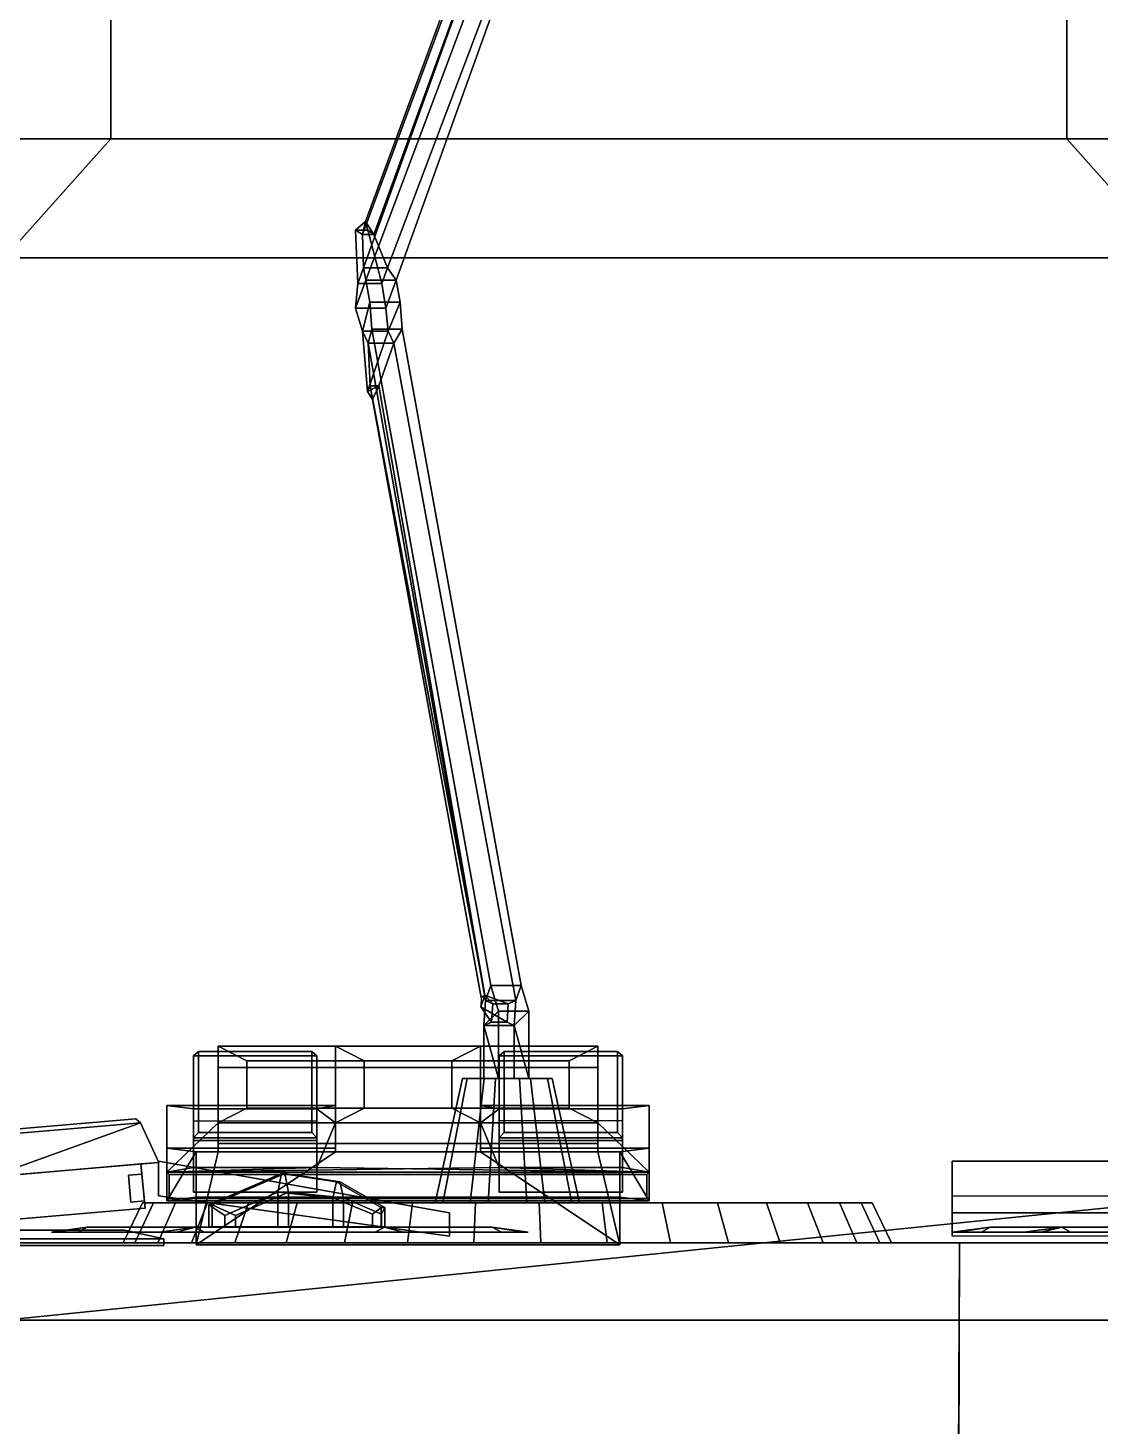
# Model space of a CAD drawing. Extents: x -252 to 252, y 0 to 101.
# Drawn here: x -129.65 to -110.75, y 34.55 to 59.2 of the extents above; entities that cross this region are included whole.
import ezdxf

# ---------------------------------------------------------------- set-up
doc = ezdxf.new("R2010")
doc.units = 0

msp = doc.modelspace()

# ---------------------------------------------------------------- linework, layer by layer
for points in [[(-91.667435, 93.664322, 218.68718), (-91.667191, -0.000022, 218.687424), (-185.538284, 0, 218.687424), (-185.538101, 93.664322, 218.68718)], [(-128.196243, 73.883644, 200.323898), (-130.069534, 73.883644, 200.323898), (-130.069534, 57.246414, 200.323898), (-128.196243, 57.246414, 200.323898)], [(-128.196243, 57.246407, 209.4655), (-128.196243, 73.883636, 209.4655), (-128.196243, 73.883644, 200.323898), (-128.196243, 57.246414, 200.323898)], [(-111.336868, 73.883636, 209.465744), (-128.196243, 73.883636, 209.4655), (-128.196243, 57.246407, 209.4655), (-111.336868, 57.246407, 209.4655)], [(-111.336868, 73.883636, 209.465744), (-111.336868, 57.246407, 209.4655), (-111.336624, 57.246414, 200.323898), (-111.336624, 73.883644, 200.323898)], [(-111.336624, 57.246414, 200.323898), (-109.463577, 57.246414, 200.323898), (-109.463577, 73.883644, 200.323898), (-111.336624, 73.883644, 200.323898)], [(-121.324356, 62.233093, -202.936569), (-121.369492, 62.000816, -202.783218), (-123.757736, 55.562237, -211.609879), (-123.701309, 55.787048, -211.80751)], [(-121.20903, 62.000816, -202.826248), (-121.324356, 62.233093, -202.936569), (-123.701309, 55.787048, -211.80751), (-123.554123, 55.562237, -211.664383)], [(-121.369492, 62.000816, -202.783218), (-121.20903, 62.000816, -202.826248), (-123.554123, 55.562237, -211.664383), (-123.757736, 55.562237, -211.609879)], [(-121.466476, 61.266808, -202.397202), (-121.211899, 61.375038, -201.661026), (-123.694962, 54.753464, -210.714157), (-123.737534, 54.972626, -211.094711)], [(-120.931564, 61.266808, -202.540512), (-121.466476, 61.266808, -202.397202), (-123.737534, 54.972626, -211.094711), (-123.313431, 54.972626, -211.208359)], [(-121.211899, 61.375038, -201.661026), (-120.78389, 61.375038, -201.775772), (-123.160049, 54.753464, -210.857437), (-123.694962, 54.753464, -210.714157)], [(-120.78389, 61.375038, -201.775772), (-120.931564, 61.266808, -202.540512), (-123.313431, 54.972626, -211.208359), (-123.160049, 54.753464, -210.857437)], [(-130.069534, 57.246414, 200.323898), (-130.069534, 55.146149, 200.323898), (-128.196243, 57.246414, 200.323898)], [(-111.336624, 57.246414, 200.323898), (-128.196243, 57.246414, 200.323898), (-130.069534, 55.146149, 200.323898), (-109.463577, 55.150764, 200.323898)], [(-111.336868, 57.246407, 209.4655), (-128.196243, 57.246407, 209.4655), (-128.196243, 57.246414, 200.323898), (-111.336624, 57.246414, 200.323898)], [(-109.463577, 57.246414, 200.323898), (-111.336624, 57.246414, 200.323898), (-109.463577, 55.150764, 200.323898)], [(-123.877548, 55.638691, -212.03566), (-123.662674, 55.638691, -212.093216), (-123.701309, 55.787048, -211.80751)], [(-123.701309, 55.787048, -211.80751), (-123.757736, 55.562237, -211.609879), (-123.877548, 55.638691, -212.03566)], [(-123.701309, 55.787048, -211.80751), (-123.662674, 55.638691, -212.093216), (-123.554123, 55.562237, -211.664383)], [(-123.662674, 55.638691, -212.093216), (-123.877548, 55.638691, -212.03566), (-123.839981, 54.695644, -211.476852), (-123.415878, 54.695644, -211.5905)], [(-123.877548, 55.638691, -212.03566), (-123.757736, 55.562237, -211.609879), (-123.737534, 54.972626, -211.094711), (-123.839981, 54.695644, -211.476852)], [(-123.757736, 55.562237, -211.609879), (-123.554123, 55.562237, -211.664383), (-123.313431, 54.972626, -211.208359), (-123.737534, 54.972626, -211.094711)], [(-123.554123, 55.562237, -211.664383), (-123.662674, 55.638691, -212.093216), (-123.415878, 54.695644, -211.5905), (-123.313431, 54.972626, -211.208359)], [(-109.463577, 55.150764, 200.323898), (-130.069534, 55.146149, 200.323898), (-130.069534, 36.417885, 200.323898), (-109.463577, 38.513527, 200.323898)], [(-123.839981, 54.695644, -211.476852), (-123.737534, 54.972626, -211.094711), (-123.694962, 54.753464, -210.714157), (-123.876572, 54.26223, -211.39183)], [(-123.313431, 54.972626, -211.208359), (-123.415878, 54.695644, -211.5905), (-123.34166, 54.26223, -211.535141), (-123.160049, 54.753464, -210.857437)], [(-123.876572, 54.26223, -211.39183), (-123.694962, 54.753464, -210.714157), (-123.624832, 54.366302, -210.452347), (-123.757034, 53.855888, -211.106308)], [(-123.694962, 54.753464, -210.714157), (-123.160049, 54.753464, -210.857437), (-123.08992, 54.366302, -210.595627), (-123.624832, 54.366302, -210.452347)], [(-123.160049, 54.753464, -210.857437), (-123.34166, 54.26223, -211.535141), (-123.302353, 53.855888, -211.228134), (-123.08992, 54.366302, -210.595627)], [(-123.415878, 54.695644, -211.5905), (-123.839981, 54.695644, -211.476852), (-123.876572, 54.26223, -211.39183), (-123.34166, 54.26223, -211.535141)], [(-123.34166, 54.26223, -211.535141), (-123.876572, 54.26223, -211.39183), (-123.757034, 53.855888, -211.106308), (-123.302353, 53.855888, -211.228134)], [(-123.757034, 53.855888, -211.106308), (-123.624832, 54.366302, -210.452347), (-123.588211, 53.889893, -210.31572), (-123.655075, 53.644455, -210.725937)], [(-123.624832, 54.366302, -210.452347), (-123.08992, 54.366302, -210.595627), (-123.053329, 53.889893, -210.459), (-123.588211, 53.889893, -210.31572)], [(-123.08992, 54.366302, -210.595627), (-123.302353, 53.855888, -211.228134), (-123.200394, 53.644455, -210.847763), (-123.053329, 53.889893, -210.459)], [(-123.666122, 52.788963, -211.676163), (-123.302353, 53.855888, -211.228134), (-123.757034, 53.855888, -211.106308)], [(-123.619949, 52.892715, -211.198593), (-123.666122, 52.788963, -211.676163), (-123.757034, 53.855888, -211.106308), (-123.655075, 53.644455, -210.725937)], [(-123.666122, 52.788963, -211.676163), (-123.466995, 52.892715, -211.239609), (-123.200394, 53.644455, -210.847763), (-123.302353, 53.855888, -211.228134)], [(-123.655075, 53.644455, -210.725937), (-123.588211, 53.889893, -210.31572), (-121.490616, 42.315784, -202.487534), (-121.588486, 42.05117, -202.852615)], [(-123.588211, 53.889893, -210.31572), (-123.053329, 53.889893, -210.459), (-120.955734, 42.315784, -202.630814), (-121.490616, 42.315784, -202.487534)], [(-123.053329, 53.889893, -210.459), (-123.200394, 53.644455, -210.847763), (-121.053574, 42.05117, -202.995895), (-120.955734, 42.315784, -202.630814)], [(-123.200394, 53.644455, -210.847763), (-123.655075, 53.644455, -210.725937), (-121.588486, 42.05117, -202.852615), (-121.053574, 42.05117, -202.995895)], [(-123.466995, 52.892715, -211.239609), (-123.619949, 52.892715, -211.198593), (-123.655075, 53.644455, -210.725937), (-123.200394, 53.644455, -210.847763)], [(-123.57756, 52.648071, -211.345627), (-123.666122, 52.788963, -211.676163), (-123.619949, 52.892715, -211.198593)], [(-123.57756, 52.648071, -211.345627), (-123.466995, 52.892715, -211.239609), (-123.666122, 52.788963, -211.676163)], [(-123.57756, 52.648071, -211.345627), (-123.466995, 52.892715, -211.239609), (-123.619949, 52.892715, -211.198593)], [(-123.619949, 52.892715, -211.198593), (-123.466995, 52.892715, -211.239609), (-121.599289, 42.147469, -203.963638)], [(-123.57756, 52.648071, -211.345627), (-123.619949, 52.892715, -211.198593), (-121.599289, 42.147469, -203.963638), (-121.66127, 42.104816, -204.194199)], [(-123.466995, 52.892715, -211.239609), (-123.57756, 52.648071, -211.345627), (-121.66127, 42.104816, -204.194199), (-121.599289, 42.147469, -203.963638)], [(-121.356033, 41.863861, -201.985245), (-121.6129, 41.616184, -202.94368), (-121.588486, 42.05117, -202.852615), (-121.490616, 42.315784, -202.487534)], [(-121.490616, 42.315784, -202.487534), (-120.955734, 42.315784, -202.630814), (-120.821152, 41.863861, -202.128525), (-121.356033, 41.863861, -201.985245)], [(-120.955734, 42.315784, -202.630814), (-121.053574, 42.05117, -202.995895), (-121.077988, 41.616184, -203.08696), (-120.821152, 41.863861, -202.128525)], [(-121.666153, 41.941757, -204.212204), (-121.599289, 42.147469, -203.963638), (-121.459732, 41.996796, -202.899307), (-121.478043, 41.670555, -202.967606)], [(-121.599289, 42.147469, -203.963638), (-121.666153, 41.941757, -204.212204), (-121.206589, 41.670555, -203.040329), (-121.188278, 41.996796, -202.972031)], [(-121.66127, 42.104816, -204.194199), (-121.666153, 41.941757, -204.212204), (-121.599289, 42.147469, -203.963638)], [(-121.666153, 41.941757, -204.212204), (-121.478043, 41.670555, -202.967606), (-121.206589, 41.670555, -203.040329)], [(-121.478043, 41.670555, -202.967606), (-121.459732, 41.996796, -202.899307), (-121.588486, 42.05117, -202.852615), (-121.6129, 41.616184, -202.94368)], [(-121.599289, 42.147469, -203.963638), (-121.188278, 41.996796, -202.972031), (-121.459732, 41.996796, -202.899307)], [(-121.459732, 41.996796, -202.899307), (-121.188278, 41.996796, -202.972031), (-121.053574, 42.05117, -202.995895), (-121.588486, 42.05117, -202.852615)], [(-121.188278, 41.996796, -202.972031), (-121.206589, 41.670555, -203.040329), (-121.077988, 41.616184, -203.08696), (-121.053574, 42.05117, -202.995895)], [(-121.356033, 40.676201, -201.985245), (-121.6129, 41.616184, -202.94368), (-121.356033, 41.863861, -201.985245)], [(-121.206589, 41.670555, -203.040329), (-121.478043, 41.670555, -202.967606), (-121.6129, 41.616184, -202.94368), (-121.077988, 41.616184, -203.08696)], [(-120.821152, 41.863861, -202.128525), (-120.821152, 40.676201, -202.128525), (-121.356033, 40.676201, -201.985245), (-121.356033, 41.863861, -201.985245)], [(-121.077988, 41.616184, -203.08696), (-120.821152, 40.676201, -202.128525), (-120.821152, 41.863861, -202.128525)], [(-121.077988, 41.616184, -203.08696), (-121.6129, 41.616184, -202.94368), (-121.6129, 40.676201, -202.94368), (-121.077988, 40.676201, -203.08696)], [(-121.6129, 40.676201, -202.94368), (-121.6129, 41.616184, -202.94368), (-121.356033, 40.676201, -201.985245)], [(-121.077988, 41.616184, -203.08696), (-121.077988, 40.676201, -203.08696), (-120.821152, 40.676201, -202.128525)], [(-126.29924, 39.531193, -14.990067), (-126.29924, 39.897346, -15.173553), (-126.29924, 41.246307, -12.902435), (-126.29924, 40.875458, -12.69278)], [(-125.793533, 40.988064, -13.337212), (-122.181198, 40.988064, -13.337212), (-121.675522, 41.246307, -12.902435), (-126.29924, 41.246307, -12.902435)], [(-126.29924, 41.246307, -12.902435), (-121.675522, 41.246307, -12.902435), (-121.675522, 40.875458, -12.69278), (-126.29924, 40.875458, -12.69278)], [(-125.793533, 40.15559, -14.738762), (-125.793533, 40.988064, -13.337212), (-126.29924, 41.246307, -12.902435), (-126.29924, 39.897346, -15.173553)], [(-124.231522, 41.246307, 81.434235), (-124.231522, 39.897346, 83.705353), (-124.231522, 39.531193, 83.521866), (-124.231522, 40.875458, 81.224579)], [(-120.11348, 40.988064, 81.869011), (-123.725845, 40.988064, 81.869011), (-124.231522, 41.246307, 81.434235), (-119.607803, 41.246307, 81.434235)], [(-119.607803, 41.246307, 81.434235), (-124.231522, 41.246307, 81.434235), (-124.231522, 40.875458, 81.224579), (-119.607803, 40.875458, 81.224579)], [(-123.725845, 40.988064, 81.869011), (-123.725845, 40.15559, 83.270561), (-124.231522, 39.897346, 83.705353), (-124.231522, 41.246307, 81.434235)], [(-122.181198, 40.988064, -13.337212), (-122.181198, 40.15559, -14.738762), (-121.675522, 39.897346, -15.173553), (-121.675522, 41.246307, -12.902435)], [(-121.675522, 41.246307, -12.902435), (-121.675522, 39.897346, -15.173553), (-121.675522, 39.531193, -14.990067), (-121.675522, 40.875458, -12.69278)], [(-120.11348, 40.15559, 83.270561), (-120.11348, 40.988064, 81.869011), (-119.607803, 41.246307, 81.434235), (-119.607803, 39.897346, 83.705353)], [(-119.607803, 39.531193, 83.521866), (-119.607803, 39.897346, 83.705353), (-119.607803, 41.246307, 81.434235), (-119.607803, 40.875458, 81.224579)], [(-124.649796, 41.157482, 81.824051), (-126.64592, 41.157482, 81.824051), (-126.735092, 41.077869, 81.72625), (-124.560623, 41.077869, 81.726257)], [(-126.64592, 41.157482, 81.824051), (-126.64592, 39.727852, 90.418663), (-126.735092, 39.630058, 90.487518), (-126.735092, 41.077869, 81.72625)], [(-124.560623, 41.077869, 81.726257), (-126.735092, 41.077869, 81.72625), (-126.735092, 39.931793, 81.583908), (-124.560623, 39.931793, 81.583916)], [(-126.735092, 41.077869, 81.72625), (-126.735092, 39.630058, 90.487518), (-126.735092, 39.01939, 90.487518), (-126.735092, 39.931793, 81.583908)], [(-124.649796, 41.157482, 81.824051), (-124.649765, 39.727852, 90.418663), (-126.64592, 39.727852, 90.418663), (-126.64592, 41.157482, 81.824051)], [(-125.793533, 40.15559, -14.738762), (-122.181198, 40.15559, -14.738762), (-122.181198, 40.988064, -13.337212), (-125.793533, 40.988064, -13.337212)], [(-124.649765, 39.727852, 90.418663), (-124.649796, 41.157482, 81.824051), (-124.560623, 41.077869, 81.726257), (-124.560623, 39.630058, 90.487526)], [(-124.560623, 39.630058, 90.487526), (-124.560623, 41.077869, 81.726257), (-124.560623, 39.931793, 81.583916), (-124.560623, 39.01939, 90.487526)], [(-120.11348, 40.15559, 83.270561), (-123.725845, 40.15559, 83.270561), (-123.725845, 40.988064, 81.869011), (-120.11348, 40.988064, 81.869011)], [(-121.257248, 41.157482, -13.292252), (-119.261093, 41.157482, -13.292252), (-119.171951, 41.077869, -13.19445), (-121.34642, 41.077869, -13.194458)], [(-121.257248, 39.727852, -21.886864), (-121.257248, 41.157482, -13.292252), (-121.34642, 41.077869, -13.194458), (-121.34642, 39.630058, -21.955727)], [(-121.34642, 39.630058, -21.955727), (-121.34642, 41.077869, -13.194458), (-121.34642, 39.931793, -13.052116), (-121.34642, 39.01939, -21.955727)], [(-121.34642, 41.077869, -13.194458), (-119.171951, 41.077869, -13.19445), (-119.171951, 39.931793, -13.052109), (-121.34642, 39.931793, -13.052116)], [(-121.257248, 41.157482, -13.292252), (-121.257248, 39.727852, -21.886864), (-119.261093, 39.727852, -21.886864), (-119.261093, 41.157482, -13.292252)], [(-119.261093, 41.157482, -13.292252), (-119.261093, 39.727852, -21.886864), (-119.171951, 39.630058, -21.955719), (-119.171951, 41.077869, -13.19445)], [(-119.171951, 41.077869, -13.19445), (-119.171951, 39.630058, -21.955719), (-119.171951, 39.01939, -21.955719), (-119.171951, 39.931793, -13.052109)], [(-121.675522, 40.875458, -12.69278), (-121.675522, 39.531193, -14.990067), (-126.29924, 39.531193, -14.990067), (-126.29924, 40.875458, -12.69278)], [(-124.231522, 40.875458, 81.224579), (-124.231522, 39.531193, 83.521866), (-119.607803, 39.531193, 83.521866), (-119.607803, 40.875458, 81.224579)], [(-121.907852, 40.676201, -202.883408), (-121.989456, 40.676201, -202.26384), (-122.471512, 38.484684, -202.134659), (-122.340073, 38.484684, -203.133011)], [(-121.989456, 40.676201, -202.26384), (-121.608963, 40.676201, -201.76799), (-121.858536, 38.484684, -201.335831), (-122.471512, 38.484684, -202.134659)], [(-121.412064, 40.676201, -203.263931), (-121.907852, 40.676201, -202.883408), (-122.340073, 38.484684, -203.133011), (-121.541245, 38.484684, -203.745987)], [(-121.200729, 40.676201, -202.475204), (-121.989456, 40.676201, -202.26384), (-121.907852, 40.676201, -202.883408)], [(-121.200729, 40.676201, -202.475204), (-121.608963, 40.676201, -201.76799), (-121.989456, 40.676201, -202.26384)], [(-121.200729, 40.676201, -202.475204), (-121.907852, 40.676201, -202.883408), (-121.412064, 40.676201, -203.263931)], [(-121.608963, 40.676201, -201.76799), (-120.989365, 40.676201, -201.686478), (-120.860214, 38.484684, -201.204391), (-121.858536, 38.484684, -201.335831)], [(-120.821152, 40.676201, -202.128525), (-121.077988, 40.676201, -203.08696), (-121.6129, 40.676201, -202.94368), (-121.356033, 40.676201, -201.985245)], [(-121.200729, 40.676201, -202.475204), (-120.989365, 40.676201, -201.686478), (-121.608963, 40.676201, -201.76799)], [(-120.792374, 40.676201, -203.182327), (-121.412064, 40.676201, -203.263931), (-121.541245, 38.484684, -203.745987), (-120.542892, 38.484684, -203.614548)], [(-121.200729, 40.676201, -202.475204), (-121.412064, 40.676201, -203.263931), (-120.792374, 40.676201, -203.182327)], [(-121.200729, 40.676201, -202.475204), (-120.493484, 40.676201, -202.06691), (-120.989365, 40.676201, -201.686478)], [(-121.200729, 40.676201, -202.475204), (-120.412003, 40.676201, -202.686539), (-120.493484, 40.676201, -202.06691)], [(-121.200729, 40.676201, -202.475204), (-120.792374, 40.676201, -203.182327), (-120.412003, 40.676201, -202.686539)], [(-120.989365, 40.676201, -201.686478), (-120.493484, 40.676201, -202.06691), (-120.061356, 38.484684, -201.817368), (-120.860214, 38.484684, -201.204391)], [(-120.412003, 40.676201, -202.686539), (-120.792374, 40.676201, -203.182327), (-120.542892, 38.484684, -203.614548), (-119.929916, 38.484684, -202.81572)], [(-120.493484, 40.676201, -202.06691), (-120.412003, 40.676201, -202.686539), (-119.929916, 38.484684, -202.81572), (-120.061356, 38.484684, -201.817368)], [(-127.203995, 40.202393, -12.54969), (-127.203995, 39.447598, -12.54969), (-127.203995, 38.524258, -22.671654), (-127.203995, 39.025616, -22.671654)], [(-127.203995, 40.202393, -12.54969), (-126.29924, 40.202393, -12.549698), (-126.29924, 39.447598, -12.549698), (-127.203995, 39.447598, -12.54969)], [(-127.203995, 39.025616, -22.671654), (-126.29924, 39.897346, -15.173553), (-126.29924, 40.202393, -12.549698), (-127.203995, 40.202393, -12.54969)], [(-127.203995, 40.202393, 81.081497), (-127.203995, 39.025616, 91.203453), (-127.203995, 38.524258, 91.203453), (-127.203995, 39.447598, 81.081497)], [(-127.203995, 39.447598, 81.081497), (-124.231522, 39.447598, 81.081497), (-124.231522, 40.202393, 81.081497), (-127.203995, 40.202393, 81.081497)], [(-124.231522, 40.202393, 81.081497), (-124.560623, 40.143982, 81.583916), (-126.735092, 40.143982, 81.583908), (-127.203995, 40.202393, 81.081497)], [(-126.735092, 39.108849, 90.487518), (-127.203995, 39.025616, 91.203453), (-127.203995, 40.202393, 81.081497), (-126.735092, 40.143982, 81.583908)], [(-126.29924, 39.384384, -13.241783), (-126.29924, 39.447598, -12.549698), (-126.29924, 40.202393, -12.549698)], [(-126.29924, 39.897346, -15.173553), (-126.29924, 39.531193, -14.990067), (-126.29924, 39.384384, -13.241783), (-126.29924, 40.202393, -12.549698)], [(-124.231522, 39.897346, 83.705353), (-124.560623, 40.143982, 81.583916), (-124.231522, 40.202393, 81.081497)], [(-124.231522, 39.384384, 81.773582), (-124.231522, 40.202393, 81.081497), (-124.231522, 39.447598, 81.081497)], [(-124.231522, 39.384384, 81.773582), (-124.231522, 39.531193, 83.521866), (-124.231522, 39.897346, 83.705353), (-124.231522, 40.202393, 81.081497)], [(-118.703018, 39.447598, -12.549698), (-121.675522, 39.447598, -12.549698), (-121.675522, 40.202393, -12.549698), (-118.703018, 40.202393, -12.549698)], [(-121.675522, 39.897346, -15.173553), (-121.34642, 40.143982, -13.052116), (-121.675522, 40.202393, -12.549698)], [(-121.675522, 40.202393, -12.549698), (-121.34642, 40.143982, -13.052116), (-119.171951, 40.143982, -13.052109), (-118.703018, 40.202393, -12.549698)], [(-121.675522, 39.384384, -13.241783), (-121.675522, 40.202393, -12.549698), (-121.675522, 39.447598, -12.549698)], [(-121.675522, 39.384384, -13.241783), (-121.675522, 39.531193, -14.990067), (-121.675522, 39.897346, -15.173553), (-121.675522, 40.202393, -12.549698)], [(-118.703018, 40.202393, 81.08149), (-119.607803, 40.202393, 81.081497), (-119.607803, 39.447598, 81.081497), (-118.703018, 39.447598, 81.08149)], [(-118.703018, 39.025616, 91.203453), (-119.607803, 39.897346, 83.705353), (-119.607803, 40.202393, 81.081497), (-118.703018, 40.202393, 81.08149)], [(-119.607803, 39.384384, 81.773582), (-119.607803, 39.447598, 81.081497), (-119.607803, 40.202393, 81.081497)], [(-119.607803, 39.897346, 83.705353), (-119.607803, 39.531193, 83.521866), (-119.607803, 39.384384, 81.773582), (-119.607803, 40.202393, 81.081497)], [(-119.171951, 39.108849, -21.955719), (-118.703018, 39.025616, -22.671654), (-118.703018, 40.202393, -12.549698), (-119.171951, 40.143982, -13.052109)], [(-118.703018, 40.202393, -12.549698), (-118.703018, 39.025616, -22.671654), (-118.703018, 38.524258, -22.671654), (-118.703018, 39.447598, -12.549698)], [(-118.703018, 40.202393, 81.08149), (-118.703018, 39.447598, 81.08149), (-118.703018, 38.524258, 91.203453), (-118.703018, 39.025616, 91.203453)], [(-133.189835, 39.424355, -110.685852), (-127.668961, 39.899265, -110.685593), (-127.751144, 39.968685, -110.637573), (-133.127396, 39.508209, -110.637573)], [(-133.127396, 39.508209, -109.674118), (-127.751144, 39.968685, -109.674118), (-127.668961, 39.899265, -109.626083), (-133.189835, 39.424355, -109.625839)], [(-127.751144, 39.968685, -110.637573), (-127.751144, 39.968685, -109.674118), (-133.127396, 39.508209, -109.674118), (-133.127396, 39.508209, -110.637573)], [(-127.668961, 39.899265, -110.685593), (-127.668961, 39.899265, -109.626083), (-127.751144, 39.968685, -109.674118), (-127.751144, 39.968685, -110.637573)], [(-126.735092, 40.143982, 81.583908), (-126.735092, 39.586609, 81.583908), (-126.735092, 38.674206, 90.487518), (-126.735092, 39.108849, 90.487518)], [(-124.560623, 40.143982, 81.583916), (-124.560623, 39.586609, 81.583916), (-126.735092, 39.586609, 81.583908), (-126.735092, 40.143982, 81.583908)], [(-122.181198, 40.15559, -14.738762), (-125.793533, 40.15559, -14.738762), (-126.29924, 39.897346, -15.173553), (-121.675522, 39.897346, -15.173553)], [(-124.560623, 39.108849, 90.487526), (-124.560623, 38.674206, 90.487526), (-124.560623, 39.586609, 81.583916), (-124.560623, 40.143982, 81.583916)], [(-124.560623, 40.143982, 81.583916), (-124.231522, 39.897346, 83.705353), (-124.560623, 39.108849, 90.487526)], [(-123.725845, 40.15559, 83.270561), (-120.11348, 40.15559, 83.270561), (-119.607803, 39.897346, 83.705353), (-124.231522, 39.897346, 83.705353)], [(-121.34642, 40.143982, -13.052116), (-121.675522, 39.897346, -15.173553), (-121.34642, 39.108849, -21.955727)], [(-121.34642, 39.108849, -21.955727), (-121.34642, 38.674206, -21.955727), (-121.34642, 39.586609, -13.052116), (-121.34642, 40.143982, -13.052116)], [(-121.34642, 40.143982, -13.052116), (-121.34642, 39.586609, -13.052116), (-119.171951, 39.586609, -13.052109), (-119.171951, 40.143982, -13.052109)], [(-119.171951, 40.143982, -13.052109), (-119.171951, 39.586609, -13.052109), (-119.171951, 38.674206, -21.955719), (-119.171951, 39.108849, -21.955719)], [(-133.189835, 39.424355, -110.685852), (-131.601974, 38.667763, -110.802231), (-130.317947, 38.94416, -110.780579), (-127.668961, 39.899265, -110.685593)], [(-127.668961, 39.899265, -109.626083), (-130.317947, 38.94416, -109.531097), (-131.601974, 38.667763, -109.50946), (-133.189835, 39.424355, -109.625839)], [(-130.317947, 38.94416, -109.531097), (-127.668961, 39.899265, -109.626083), (-127.346146, 39.198696, -109.531097)], [(-127.668961, 39.899265, -110.685593), (-130.317947, 38.94416, -110.780579), (-127.346146, 39.198696, -110.780579)], [(-127.346146, 39.198696, -109.531097), (-127.668961, 39.899265, -109.626083), (-127.668961, 39.899265, -110.685593), (-127.346146, 39.198696, -110.780579)], [(-126.29924, 39.897346, -15.173553), (-127.203995, 39.025616, -22.671654), (-121.34642, 39.108849, -21.955727), (-121.675522, 39.897346, -15.173553)], [(-126.64592, 39.727852, 90.418663), (-124.649765, 39.727852, 90.418663), (-124.560623, 39.630058, 90.487526), (-126.735092, 39.630058, 90.487518)], [(-119.607803, 39.897346, 83.705353), (-118.703018, 39.025616, 91.203453), (-124.560623, 39.108849, 90.487526), (-124.231522, 39.897346, 83.705353)], [(-119.261093, 39.727852, -21.886864), (-121.257248, 39.727852, -21.886864), (-121.34642, 39.630058, -21.955727), (-119.171951, 39.630058, -21.955719)], [(-126.691299, 39.384384, -13.241783), (-126.691299, 38.587799, -21.979568), (-127.203995, 38.524258, -22.671654), (-127.203995, 39.447598, -12.54969)], [(-127.203995, 39.447598, -12.54969), (-126.29924, 39.447598, -12.549698), (-126.29924, 39.384384, -13.241783), (-126.691299, 39.384384, -13.241783)], [(-126.691299, 39.384384, 81.773582), (-127.203995, 39.447598, 81.081497), (-127.203995, 38.524258, 91.203453)], [(-126.691299, 39.384384, 81.773582), (-124.231522, 39.384384, 81.773582), (-124.231522, 39.447598, 81.081497), (-127.203995, 39.447598, 81.081497)], [(-126.735092, 39.630058, 90.487518), (-124.560623, 39.630058, 90.487526), (-124.560623, 39.01939, 90.487526), (-126.735092, 39.01939, 90.487518)], [(-124.560623, 39.586609, 81.583916), (-124.560623, 38.674206, 90.487526), (-126.735092, 38.674206, 90.487518), (-126.735092, 39.586609, 81.583908)], [(-121.675522, 39.531193, -14.990067), (-121.675522, 39.384384, -13.241783), (-126.29924, 39.384384, -13.241783), (-126.29924, 39.531193, -14.990067)], [(-124.231522, 39.531193, 83.521866), (-124.231522, 39.384384, 81.773582), (-119.607803, 39.384384, 81.773582), (-119.607803, 39.531193, 83.521866)], [(-119.215744, 39.384384, -13.241783), (-121.675522, 39.384384, -13.241783), (-121.675522, 39.447598, -12.549698), (-118.703018, 39.447598, -12.549698)], [(-119.171951, 39.630058, -21.955719), (-121.34642, 39.630058, -21.955727), (-121.34642, 39.01939, -21.955727), (-119.171951, 39.01939, -21.955719)], [(-121.34642, 39.586609, -13.052116), (-121.34642, 38.674206, -21.955727), (-119.171951, 38.674206, -21.955719), (-119.171951, 39.586609, -13.052109)], [(-118.703018, 39.447598, 81.08149), (-119.607803, 39.447598, 81.081497), (-119.607803, 39.384384, 81.773582), (-119.215744, 39.384384, 81.773582)], [(-119.215744, 39.384384, -13.241783), (-118.703018, 39.447598, -12.549698), (-118.703018, 38.524258, -22.671654)], [(-119.215744, 39.384384, 81.773582), (-119.215744, 38.587799, 90.511368), (-118.703018, 38.524258, 91.203453), (-118.703018, 39.447598, 81.08149)], [(-130.317947, 38.94416, -109.531097), (-127.346146, 39.198696, -109.531097), (-127.663071, 39.171551, -109.728622), (-130.338699, 38.939693, -109.728622)], [(-130.338699, 38.939693, -110.583069), (-127.663071, 39.171551, -110.583054), (-127.346146, 39.198696, -110.780579), (-130.317947, 38.94416, -110.780579)], [(-127.663071, 39.171551, -110.583054), (-127.663071, 39.171551, -109.728622), (-127.346146, 39.198696, -109.531097), (-127.346146, 39.198696, -110.780579)], [(-127.351089, 38.609322, -160.210983), (-122.223251, 37.897476, -160.217117), (-122.223251, 38.311169, -160.217117), (-127.351089, 39.220249, -160.217117)], [(-127.351089, 38.609322, -140.970291), (-127.351089, 39.220249, -140.970291), (-122.223251, 38.311169, -140.970291), (-122.223251, 37.897476, -140.970291)], [(-127.351089, 38.609322, -140.970291), (-127.351089, 38.609322, -160.210983), (-127.351089, 39.220249, -160.217117), (-127.351089, 39.220249, -140.970291)], [(-127.351089, 39.220249, -140.970291), (-127.351089, 39.220249, -160.217117), (-122.223251, 38.311169, -160.217117), (-122.223251, 38.311169, -140.970291)], [(-127.203995, 38.524258, 91.203453), (-126.691299, 38.587799, 90.511368), (-126.691299, 39.384384, 81.773582)], [(-126.691299, 37.746552, -13.241783), (-126.691299, 37.746552, -21.979568), (-126.691299, 38.587799, -21.979568), (-126.691299, 39.384384, -13.241783)], [(-121.675522, 39.384384, -13.241783), (-119.215744, 37.746552, -13.241783), (-126.691299, 37.746552, -13.241783), (-126.29924, 39.384384, -13.241783)], [(-126.29924, 39.384384, -13.241783), (-126.691299, 37.746552, -13.241783), (-126.691299, 39.384384, -13.241783)], [(-126.691299, 37.746552, 90.511368), (-126.691299, 37.746552, 81.773582), (-126.691299, 39.384384, 81.773582), (-126.691299, 38.587799, 90.511368)], [(-124.231522, 39.384384, 81.773582), (-126.691299, 37.746552, 81.773582), (-119.215744, 37.746552, 81.773582), (-119.607803, 39.384384, 81.773582)], [(-126.691299, 37.746552, 81.773582), (-124.231522, 39.384384, 81.773582), (-126.691299, 39.384384, 81.773582)], [(-119.215744, 37.746552, -13.241783), (-121.675522, 39.384384, -13.241783), (-119.215744, 39.384384, -13.241783)], [(-119.607803, 39.384384, 81.773582), (-119.215744, 37.746552, 81.773582), (-119.215744, 39.384384, 81.773582)], [(-119.215744, 37.746552, -21.979568), (-119.215744, 37.746552, -13.241783), (-119.215744, 39.384384, -13.241783), (-119.215744, 38.587799, -21.979568)], [(-118.703018, 38.524258, -22.671654), (-119.215744, 38.587799, -21.979568), (-119.215744, 39.384384, -13.241783)], [(-119.215744, 37.746552, 81.773582), (-119.215744, 37.746552, 90.511368), (-119.215744, 38.587799, 90.511368), (-119.215744, 39.384384, 81.773582)], [(-113.3582, 38.609322, 91.598572), (-113.3582, 39.220249, 91.598572), (-113.3582, 38.311169, 96.726425), (-113.3582, 37.897476, 96.726425)], [(-113.3582, 38.609322, 91.598572), (-94.117508, 38.609322, 91.598572), (-94.111374, 39.220249, 91.598572), (-113.3582, 39.220249, 91.598572)], [(-113.3582, 39.220249, 91.598572), (-94.111374, 39.220249, 91.598572), (-94.111374, 38.311169, 96.726425), (-113.3582, 38.311169, 96.726425)], [(-132.111588, 38.00634, -110.602249), (-127.588943, 38.393707, -110.583054), (-127.663071, 39.171551, -110.583054), (-130.338699, 38.939693, -110.583069)], [(-130.338699, 38.939693, -109.728622), (-127.663071, 39.171551, -109.728622), (-127.588943, 38.393707, -109.728622), (-132.111588, 38.00634, -109.709442)], [(-127.837967, 38.49754, -110.328506), (-127.883713, 38.97319, -110.328506), (-127.646622, 38.994865, -110.328506), (-127.600876, 38.519215, -110.328506)], [(-127.883713, 38.97319, -110.328506), (-127.883713, 38.97319, -109.98317), (-127.646622, 38.994865, -109.98317), (-127.646622, 38.994865, -110.328506)], [(-127.883713, 38.97319, -109.98317), (-127.837967, 38.49754, -109.98317), (-127.600876, 38.519215, -109.98317), (-127.646622, 38.994865, -109.98317)], [(-127.837967, 38.49754, -110.328506), (-127.837967, 38.49754, -109.98317), (-127.883713, 38.97319, -109.98317), (-127.883713, 38.97319, -110.328506)], [(-127.600876, 38.519215, -110.328506), (-127.646622, 38.994865, -110.328506), (-127.663071, 39.171551, -110.583054), (-127.588943, 38.393707, -110.583054)], [(-127.646622, 38.994865, -110.328506), (-127.646622, 38.994865, -109.98317), (-127.663071, 39.171551, -109.728622), (-127.663071, 39.171551, -110.583054)], [(-127.646622, 38.994865, -109.98317), (-127.600876, 38.519215, -109.98317), (-127.588943, 38.393707, -109.728622), (-127.663071, 39.171551, -109.728622)], [(-118.703018, 39.025616, -22.671654), (-121.34642, 39.108849, -21.955727), (-127.203995, 39.025616, -22.671654)], [(-127.203995, 39.025616, 91.203453), (-124.560623, 39.108849, 90.487526), (-118.703018, 39.025616, 91.203453)], [(-124.560623, 39.108849, 90.487526), (-127.203995, 39.025616, 91.203453), (-126.735092, 39.108849, 90.487518)], [(-127.203995, 39.025616, -22.671654), (-127.203995, 38.524258, -22.671654), (-127.164505, 38.563763, -22.790176), (-127.164505, 38.986107, -22.790176)], [(-127.203995, 39.025616, -22.671654), (-127.164505, 38.986107, -22.790176), (-118.742538, 38.986107, -22.790176), (-118.703018, 39.025616, -22.671654)], [(-127.203995, 38.524258, 91.203453), (-127.203995, 39.025616, 91.203453), (-127.164505, 38.986107, 91.321976), (-127.164505, 38.563763, 91.321976)], [(-118.703018, 39.025616, 91.203453), (-118.742538, 38.986107, 91.321976), (-127.164505, 38.986107, 91.321976), (-127.203995, 39.025616, 91.203453)], [(-118.742538, 38.563763, -22.790176), (-118.742538, 38.986107, -22.790176), (-127.164505, 38.986107, -22.790176), (-127.164505, 38.563763, -22.790176)], [(-127.164505, 38.563763, 91.321976), (-127.164505, 38.986107, 91.321976), (-118.742538, 38.986107, 91.321976), (-118.742538, 38.563763, 91.321976)], [(-126.735092, 39.108849, 90.487518), (-126.735092, 38.674206, 90.487518), (-124.560623, 38.674206, 90.487526), (-124.560623, 39.108849, 90.487526)], [(-126.467758, 38.453953, -170.327332), (-126.180344, 38.264187, -170.887329), (-125.245651, 38.676247, -170.997528), (-125.184464, 39.004841, -170.478638)], [(-126.467758, 38.453953, -170.327332), (-125.184464, 39.004841, -170.478638), (-125.123306, 39.004841, -169.959717), (-126.40657, 38.453953, -169.808426)], [(-126.40657, 38.453953, -169.808426), (-125.123306, 39.004841, -169.959717), (-125.062119, 38.676247, -169.440826), (-125.996811, 38.264187, -169.330627)], [(-124.275894, 38.573551, -171.111862), (-124.214706, 38.855774, -170.592957), (-125.184464, 39.004841, -170.478638), (-125.245651, 38.676247, -170.997528)], [(-124.153549, 38.855774, -170.074066), (-125.123306, 39.004841, -169.959717), (-125.184464, 39.004841, -170.478638), (-124.214706, 38.855774, -170.592957)], [(-125.123306, 39.004841, -169.959717), (-124.153549, 38.855774, -170.074066), (-124.092361, 38.573551, -169.555161), (-125.062119, 38.676247, -169.440826)], [(-119.171951, 39.108849, -21.955719), (-119.171951, 38.674206, -21.955719), (-121.34642, 38.674206, -21.955727), (-121.34642, 39.108849, -21.955727)], [(-121.34642, 39.108849, -21.955727), (-118.703018, 39.025616, -22.671654), (-119.171951, 39.108849, -21.955719)], [(-118.703018, 38.524258, -22.671654), (-118.703018, 39.025616, -22.671654), (-118.742538, 38.986107, -22.790176), (-118.742538, 38.563763, -22.790176)], [(-118.703018, 39.025616, 91.203453), (-118.703018, 38.524258, 91.203453), (-118.742538, 38.563763, 91.321976), (-118.742538, 38.986107, 91.321976)], [(-124.214706, 38.855774, -170.592957), (-124.275894, 38.573551, -171.111862), (-123.576431, 38.28529, -171.078384), (-123.423538, 38.407269, -170.686249)], [(-124.153549, 38.855774, -170.074066), (-124.214706, 38.855774, -170.592957), (-123.423538, 38.407269, -170.686249), (-123.36235, 38.407269, -170.167343)], [(-123.36235, 38.407269, -170.167343), (-123.419876, 38.28529, -169.750397), (-124.092361, 38.573551, -169.555161), (-124.153549, 38.855774, -170.074066)], [(-109.463577, 38.513527, 200.323898), (-130.069534, 36.417885, 200.323898), (-109.463577, 36.417885, 200.323898)], [(-127.439651, 38.484684, -204.146957), (-127.635208, 38.484684, -201.912308), (-127.975571, 37.783615, -201.882431), (-127.76973, 37.783615, -204.235306)], [(-127.635208, 38.484684, -201.912308), (-127.054611, 38.484684, -199.745499), (-127.364273, 37.783615, -199.601059), (-127.975571, 37.783615, -201.882431)], [(-126.491623, 38.484684, -206.180008), (-127.439651, 38.484684, -204.146957), (-127.76973, 37.783615, -204.235306), (-126.7715, 37.783615, -206.375961)], [(-121.200729, 38.484684, -202.475204), (-127.635208, 38.484684, -201.912308), (-127.439651, 38.484684, -204.146957)], [(-121.200729, 38.484684, -202.475204), (-127.054611, 38.484684, -199.745499), (-127.635208, 38.484684, -201.912308)], [(-121.200729, 38.484684, -202.475204), (-127.439651, 38.484684, -204.146957), (-126.491623, 38.484684, -206.180008)], [(-127.054611, 38.484684, -199.745499), (-125.767899, 38.484684, -197.907944), (-126.009567, 37.783615, -197.666336), (-127.364273, 37.783615, -199.601059)], [(-126.691299, 38.587799, -21.979568), (-119.215744, 38.587799, -21.979568), (-118.703018, 38.524258, -22.671654), (-127.203995, 38.524258, -22.671654)], [(-119.215744, 38.587799, 90.511368), (-126.691299, 38.587799, 90.511368), (-127.203995, 38.524258, 91.203453), (-118.703018, 38.524258, 91.203453)], [(-127.203995, 38.524258, -22.671654), (-118.703018, 38.524258, -22.671654), (-118.742538, 38.563763, -22.790176), (-127.164505, 38.563763, -22.790176)], [(-118.703018, 38.524258, 91.203453), (-127.203995, 38.524258, 91.203453), (-127.164505, 38.563763, 91.321976), (-118.742538, 38.563763, 91.321976)], [(-121.200729, 38.484684, -202.475204), (-125.767899, 38.484684, -197.907944), (-127.054611, 38.484684, -199.745499)], [(-124.905472, 38.484684, -207.766159), (-126.491623, 38.484684, -206.180008), (-126.7715, 37.783615, -206.375961), (-125.101425, 37.783615, -208.046036)], [(-126.691299, 37.746552, -21.979568), (-119.215744, 37.746552, -21.979568), (-119.215744, 38.587799, -21.979568), (-126.691299, 38.587799, -21.979568)], [(-119.215744, 37.746552, 90.511368), (-126.691299, 37.746552, 90.511368), (-126.691299, 38.587799, 90.511368), (-119.215744, 38.587799, 90.511368)], [(-121.200729, 38.484684, -202.475204), (-126.491623, 38.484684, -206.180008), (-124.905472, 38.484684, -207.766159)], [(-126.467758, 38.064747, -170.327332), (-126.180344, 38.064747, -170.887329), (-126.180344, 38.264187, -170.887329), (-126.467758, 38.453953, -170.327332)], [(-126.467758, 38.453953, -170.327332), (-126.40657, 38.453953, -169.808426), (-126.40657, 38.064747, -169.808426), (-126.467758, 38.064747, -170.327332)], [(-126.40657, 38.453953, -169.808426), (-125.996811, 38.264187, -169.330627), (-125.996811, 38.064747, -169.330627), (-126.40657, 38.064747, -169.808426)], [(-126.180344, 38.064747, -170.887329), (-125.245651, 38.064747, -170.997528), (-125.245651, 38.676247, -170.997528), (-126.180344, 38.264187, -170.887329)], [(-125.767899, 38.484684, -197.907944), (-123.930374, 38.484684, -196.621292), (-124.074814, 37.783615, -196.311691), (-126.009567, 37.783615, -197.666336)], [(-125.062119, 38.064747, -169.440826), (-125.996811, 38.064747, -169.330627), (-125.996811, 38.264187, -169.330627), (-125.062119, 38.676247, -169.440826)], [(-121.200729, 38.484684, -202.475204), (-123.930374, 38.484684, -196.621292), (-125.767899, 38.484684, -197.907944)], [(-125.245651, 38.064747, -170.997528), (-124.275894, 38.064747, -171.111862), (-124.275894, 38.573551, -171.111862), (-125.245651, 38.676247, -170.997528)], [(-122.872452, 38.484684, -208.714188), (-124.905472, 38.484684, -207.766159), (-125.101425, 37.783615, -208.046036), (-122.960861, 37.783615, -209.044174)], [(-124.092361, 38.064747, -169.555161), (-125.062119, 38.064747, -169.440826), (-125.062119, 38.676247, -169.440826), (-124.092361, 38.573551, -169.555161)], [(-121.200729, 38.484684, -202.475204), (-124.905472, 38.484684, -207.766159), (-122.872452, 38.484684, -208.714188)], [(-124.275894, 38.064747, -171.111862), (-123.576431, 38.064747, -171.078384), (-123.576431, 38.28529, -171.078384), (-124.275894, 38.573551, -171.111862)], [(-124.092361, 38.573551, -169.555161), (-123.419876, 38.28529, -169.750397), (-123.419876, 38.064747, -169.750397), (-124.092361, 38.064747, -169.555161)], [(-123.930374, 38.484684, -196.621292), (-121.763626, 38.484684, -196.040634), (-121.793411, 37.783615, -195.700394), (-124.074814, 37.783615, -196.311691)], [(-121.200729, 38.484684, -202.475204), (-121.763626, 38.484684, -196.040634), (-123.930374, 38.484684, -196.621292)], [(-120.637711, 38.484684, -208.909714), (-122.872452, 38.484684, -208.714188), (-122.960861, 37.783615, -209.044174), (-120.608017, 37.783615, -209.249985)], [(-121.200729, 38.484684, -202.475204), (-122.872452, 38.484684, -208.714188), (-120.637711, 38.484684, -208.909714)], [(-121.763626, 38.484684, -196.040634), (-119.528976, 38.484684, -196.236191), (-119.440567, 37.783615, -195.906204), (-121.793411, 37.783615, -195.700394)], [(-121.200729, 38.484684, -202.475204), (-119.528976, 38.484684, -196.236191), (-121.763626, 38.484684, -196.040634)], [(-121.200729, 38.484684, -202.475204), (-117.495865, 38.484684, -197.184158), (-119.528976, 38.484684, -196.236191)], [(-121.200729, 38.484684, -202.475204), (-115.909653, 38.484684, -198.770432), (-117.495865, 38.484684, -197.184158)], [(-121.200729, 38.484684, -202.475204), (-114.961624, 38.484684, -200.803482), (-115.909653, 38.484684, -198.770432)], [(-121.200729, 38.484684, -202.475204), (-114.76619, 38.484684, -203.038162), (-114.961624, 38.484684, -200.803482)], [(-121.200729, 38.484684, -202.475204), (-115.346756, 38.484684, -205.204971), (-114.76619, 38.484684, -203.038162)], [(-121.200729, 38.484684, -202.475204), (-116.633377, 38.484684, -207.042496), (-115.346756, 38.484684, -205.204971)], [(-121.200729, 38.484684, -202.475204), (-118.470901, 38.484684, -208.329147), (-116.633377, 38.484684, -207.042496)], [(-121.200729, 38.484684, -202.475204), (-120.637711, 38.484684, -208.909714), (-118.470901, 38.484684, -208.329147)], [(-118.470901, 38.484684, -208.329147), (-120.637711, 38.484684, -208.909714), (-120.608017, 37.783615, -209.249985), (-118.326645, 37.783615, -208.638718)], [(-119.528976, 38.484684, -196.236191), (-117.495865, 38.484684, -197.184158), (-117.300003, 37.783615, -196.904373), (-119.440567, 37.783615, -195.906204)], [(-116.633377, 38.484684, -207.042496), (-118.470901, 38.484684, -208.329147), (-118.326645, 37.783615, -208.638718), (-116.391861, 37.783615, -207.284073)], [(-117.495865, 38.484684, -197.184158), (-115.909653, 38.484684, -198.770432), (-115.629929, 37.783615, -198.574448), (-117.300003, 37.783615, -196.904373)], [(-115.346756, 38.484684, -205.204971), (-116.633377, 38.484684, -207.042496), (-116.391861, 37.783615, -207.284073), (-115.037155, 37.783615, -205.349319)], [(-115.909653, 38.484684, -198.770432), (-114.961624, 38.484684, -200.803482), (-114.631699, 37.783615, -200.715103), (-115.629929, 37.783615, -198.574448)], [(-114.76619, 38.484684, -203.038162), (-115.346756, 38.484684, -205.204971), (-115.037155, 37.783615, -205.349319), (-114.425858, 37.783615, -203.067947)], [(-114.961624, 38.484684, -200.803482), (-114.76619, 38.484684, -203.038162), (-114.425858, 37.783615, -203.067947), (-114.631699, 37.783615, -200.715103)], [(-123.423538, 38.064747, -170.686249), (-123.423538, 38.407269, -170.686249), (-123.576431, 38.28529, -171.078384), (-123.576431, 38.064747, -171.078384)], [(-123.423538, 38.064747, -170.686249), (-123.36235, 38.064747, -170.167343), (-123.36235, 38.407269, -170.167343), (-123.423538, 38.407269, -170.686249)], [(-123.36235, 38.407269, -170.167343), (-123.36235, 38.064747, -170.167343), (-123.419876, 38.064747, -169.750397), (-123.419876, 38.28529, -169.750397)], [(-122.223251, 37.897476, -140.970291), (-122.223251, 38.311169, -140.970291), (-122.223251, 38.311169, -160.217117), (-122.223251, 37.897476, -160.217117)], [(-113.3582, 37.897476, 96.726425), (-113.3582, 38.311169, 96.726425), (-94.111374, 38.311169, 96.726425), (-94.111374, 37.897476, 96.726425)], [(-127.953262, 38.00634, -110.594254), (-133.264542, 38.00634, -110.599854), (-133.326065, 37.850273, -110.780579), (-127.256912, 37.850273, -110.780579)], [(-133.264542, 38.00634, -109.70137), (-127.953293, 38.00634, -109.695786), (-127.256882, 37.850273, -109.50946), (-133.326065, 37.850273, -109.50946)], [(-127.953262, 38.00634, -110.594254), (-127.953293, 38.00634, -109.695786), (-133.264542, 38.00634, -109.70137), (-133.264542, 38.00634, -110.599854)], [(-129.240219, 37.969513, -165.843277), (-127.336807, 37.969513, -173.723557), (-126.705704, 38.057476, -173.571106), (-128.609146, 38.057476, -165.690842)], [(-128.609146, 38.057476, -165.690842), (-129.169876, 37.969513, -165.324738), (-129.240219, 37.969513, -165.843277)], [(-128.609146, 38.057476, -165.690842), (-128.771011, 37.969513, -165.020645), (-129.169876, 37.969513, -165.324738)], [(-128.609146, 38.057476, -165.690842), (-123.369492, 38.057476, -164.425232), (-123.531357, 37.969513, -163.755035), (-128.771011, 37.969513, -165.020645)], [(-128.609146, 38.057476, -165.690842), (-126.705704, 38.057476, -173.571106), (-121.466049, 38.057476, -172.305496), (-123.369492, 38.057476, -164.425232)], [(-127.953293, 38.00634, -109.695786), (-127.953262, 38.00634, -110.594254), (-127.256912, 37.850273, -110.780579), (-127.256882, 37.850273, -109.50946)], [(-126.705704, 38.057476, -173.571106), (-127.336807, 37.969513, -173.723557), (-127.037491, 37.969513, -174.152802)], [(-126.705704, 38.057476, -173.571106), (-127.037491, 37.969513, -174.152802), (-126.543808, 37.969513, -174.241302)], [(-121.466049, 38.057476, -172.305496), (-126.705704, 38.057476, -173.571106), (-126.543808, 37.969513, -174.241302), (-121.304153, 37.969505, -172.975693)], [(-123.369492, 38.057476, -164.425232), (-123.037704, 37.969513, -163.843536), (-123.531357, 37.969513, -163.755035)], [(-123.369492, 38.057476, -164.425232), (-121.466049, 38.057476, -172.305496), (-120.834946, 37.969505, -172.153061), (-122.738388, 37.969513, -164.272797)], [(-123.369492, 38.057476, -164.425232), (-122.738388, 37.969513, -164.272797), (-123.037704, 37.969513, -163.843536)], [(-121.466049, 38.057476, -172.305496), (-120.905319, 37.969505, -172.671616), (-120.834946, 37.969505, -172.153061)], [(-121.466049, 38.057476, -172.305496), (-121.304153, 37.969505, -172.975693), (-120.905319, 37.969505, -172.671616)], [(-112.688004, 38.057476, -24.774666), (-113.269699, 37.969513, -24.442879), (-113.3582, 37.969513, -24.936546)], [(-111.422379, 38.057476, -30.014313), (-112.688004, 38.057476, -24.774666), (-113.3582, 37.969513, -24.936546), (-112.092575, 37.969505, -30.176193)], [(-112.688004, 38.057476, -24.774666), (-112.840439, 37.969513, -24.143562), (-113.269699, 37.969513, -24.442879)], [(-104.96019, 37.969513, -22.240135), (-112.840439, 37.969513, -24.143562), (-112.688004, 38.057476, -24.774666), (-104.807755, 38.057476, -22.871223)], [(-104.807755, 38.057476, -22.871223), (-112.688004, 38.057476, -24.774666), (-111.422379, 38.057476, -30.014313), (-103.54213, 38.057476, -28.11087)], [(-111.422379, 38.057476, -30.014313), (-112.092575, 37.969505, -30.176193), (-111.788498, 37.969505, -30.575027)], [(-111.422379, 38.057476, -30.014313), (-111.788498, 37.969505, -30.575027), (-111.269974, 37.969505, -30.645401)], [(-103.54213, 38.057476, -28.11087), (-111.422379, 38.057476, -30.014313), (-111.269974, 37.969505, -30.645401), (-103.389694, 37.969513, -28.741959)], [(-113.229568, 37.783615, -178.263412), (-153.692917, 37.783615, -218.726791), (-69.308182, 37.783615, -218.726791), (-69.308182, 37.783615, -178.263412)], [(-69.308182, 37.783615, -218.726791), (-153.692917, 37.783615, -218.726791), (-153.690201, 33.95929, -218.724045), (-69.308243, 33.95929, -218.715683)], [(-153.681808, 33.95929, -107.576218), (-153.692917, 37.783615, -107.576157), (-113.229538, 37.783615, -107.576157), (-113.240646, 33.95929, -107.576218)], [(-153.692917, 37.783615, -107.576157), (-153.692917, 37.783615, -218.726791), (-113.229568, 37.783615, -178.263412), (-113.229538, 37.783615, -107.576157)], [(-40.175568, 37.783615, 63.716614), (-40.175568, 37.783615, 104.179993), (-152.079849, 37.783615, 104.179993), (-152.079849, 37.783615, 63.716614)], [(-152.079849, 37.783615, 104.179993), (-40.175568, 37.783615, 104.179993), (-40.175491, 33.95929, 104.179993), (-152.079788, 33.95929, 104.168884)], [(-40.175568, 37.783615, 63.716614), (-152.079849, 37.783615, 63.716614), (-152.079788, 33.95929, 63.727722), (-40.175491, 33.95929, 63.73877)], [(-40.175461, 37.783615, -40.155052), (-152.079758, 37.783615, -40.155052), (-152.079819, 33.95929, -40.155052), (-40.175522, 33.95929, -40.143944)], [(-152.079758, 37.783615, 0.308327), (-40.175461, 37.783615, 0.308327), (-40.175522, 33.95929, 0.297218), (-152.079819, 33.95929, 0.286171)], [(-152.079758, 37.783615, 0.308327), (-152.079758, 37.783615, -40.155052), (-40.175461, 37.783615, -40.155052), (-40.175461, 37.783615, 0.308327)], [(-133.326065, 37.850273, -109.50946), (-127.256882, 37.850273, -109.50946), (-127.256882, 37.732094, -109.50946), (-133.326065, 37.732094, -109.50946)], [(-127.256912, 37.732094, -110.780579), (-127.256912, 37.850273, -110.780579), (-133.326065, 37.850273, -110.780579), (-133.326065, 37.732094, -110.780579)], [(-121.200729, 37.783615, -202.475204), (-127.76973, 37.783615, -204.235306), (-127.975571, 37.783615, -201.882431)], [(-121.200729, 37.783615, -202.475204), (-127.975571, 37.783615, -201.882431), (-127.364273, 37.783615, -199.601059)], [(-121.200729, 37.783615, -202.475204), (-126.7715, 37.783615, -206.375961), (-127.76973, 37.783615, -204.235306)], [(-121.200729, 37.783615, -202.475204), (-127.364273, 37.783615, -199.601059), (-126.009567, 37.783615, -197.666336)], [(-127.256882, 37.732094, -109.50946), (-127.256882, 37.850273, -109.50946), (-127.256912, 37.850273, -110.780579), (-127.256912, 37.732094, -110.780579)], [(-121.200729, 37.783615, -202.475204), (-125.101425, 37.783615, -208.046036), (-126.7715, 37.783615, -206.375961)], [(-121.200729, 37.783615, -202.475204), (-126.009567, 37.783615, -197.666336), (-124.074814, 37.783615, -196.311691)], [(-121.200729, 37.783615, -202.475204), (-122.960861, 37.783615, -209.044174), (-125.101425, 37.783615, -208.046036)], [(-121.200729, 37.783615, -202.475204), (-124.074814, 37.783615, -196.311691), (-121.793411, 37.783615, -195.700394)], [(-121.200729, 37.783615, -202.475204), (-120.608017, 37.783615, -209.249985), (-122.960861, 37.783615, -209.044174)], [(-121.200729, 37.783615, -202.475204), (-121.793411, 37.783615, -195.700394), (-119.440567, 37.783615, -195.906204)], [(-121.200729, 37.783615, -202.475204), (-119.440567, 37.783615, -195.906204), (-117.300003, 37.783615, -196.904373)], [(-121.200729, 37.783615, -202.475204), (-117.300003, 37.783615, -196.904373), (-115.629929, 37.783615, -198.574448)], [(-121.200729, 37.783615, -202.475204), (-115.629929, 37.783615, -198.574448), (-114.631699, 37.783615, -200.715103)], [(-121.200729, 37.783615, -202.475204), (-114.631699, 37.783615, -200.715103), (-114.425858, 37.783615, -203.067947)], [(-121.200729, 37.783615, -202.475204), (-114.425858, 37.783615, -203.067947), (-115.037155, 37.783615, -205.349319)], [(-121.200729, 37.783615, -202.475204), (-115.037155, 37.783615, -205.349319), (-116.391861, 37.783615, -207.284073)], [(-121.200729, 37.783615, -202.475204), (-116.391861, 37.783615, -207.284073), (-118.326645, 37.783615, -208.638718)], [(-121.200729, 37.783615, -202.475204), (-118.326645, 37.783615, -208.638718), (-120.608017, 37.783615, -209.249985)], [(-69.308182, 37.783615, -178.263412), (-69.308243, 33.95929, -178.274521), (-113.24498, 33.95929, -178.278854), (-113.229568, 37.783615, -178.263412)], [(-113.24498, 33.95929, -178.278854), (-113.240646, 33.95929, -107.576218), (-113.229538, 37.783615, -107.576157), (-113.229568, 37.783615, -178.263412)], [(-109.463577, 19.780657, 200.323898), (-109.463577, 36.417885, 200.323898), (-130.069534, 36.417885, 200.323898), (-130.069534, 19.780657, 200.323898)]]:
    msp.add_3dface(points)

doc.saveas('drawing.dxf')
